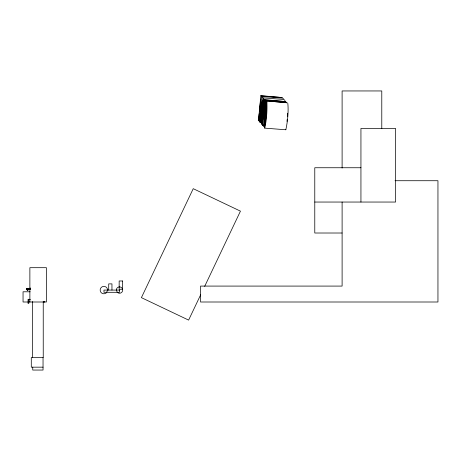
<?xml version="1.0" encoding="UTF-8"?>
<svg xmlns="http://www.w3.org/2000/svg" width="461" height="461" viewBox="0 0 461 461"><rect width="100%" height="100%" fill="white"/><g stroke="black" fill="none" stroke-linecap="round" stroke-linejoin="round"><path stroke-width="0.69" d="M264.107 125.473L262.505 125.15L264.574 99.685L264.862 99.991L264.101 114.599L265.634 100.826L287.013 102.768L265.634 100.826M258.454 120.765L260.845 95.646L259.566 121.963L259.779 114.455L259.174 113.804L258.454 120.765L259.86 120.874M287.664 113.222L287.428 116.431M261.623 96.487L262.885 97.853L283.976 99.484L282.708 98.112L261.623 96.487L261.375 99.495L261.906 100.066L260.079 122.522L261.692 122.856M260.286 122.753L262.113 100.291L262.643 100.867L262.885 97.853M262.701 125.363L264.487 103.42L263.807 118.926L265.427 104.44L263.853 126.608L265.922 101.143M286.99 121.416L287.18 119.382M200.65 294.81L188.618 320.101L141.406 297.639L193.24 188.682L240.452 211.144L204.667 286.373M29.665 288.419C28.34 288.419 30.247 290.078 29.285 288.413C29.354 289.156 29.354 289.715 30.184 288.004M27.856 289.635C27.591 288.206 28.438 290.24 27.216 290.194L26.83 288.661C28.086 288.471 28.063 289.347 26.83 288.978M44.216 301.759L43.962 301.719M28.813 288.419L28.853 288.868L28.559 288.949L28.813 288.419L28.559 288.632C28.91 290.292 28.98 287.935 29.665 288.736M29.809 289.203C28.761 290.632 27.902 287.457 28.398 288.678M29.008 289.18L28.559 289.185M29.101 289.324L28.703 289.71L28.398 288.995M27.695 289.733L27.216 290.194M284.616 99.835L285.002 100.999M287.814 103.299C288.649 111.476 287.652 121.502 285.826 129.766L264.735 128.141C264.36 119.399 264.931 110.012 266.89 101.61C267.271 110.358 266.694 119.739 264.735 128.141M28.023 288.309L27.89 288.84L28.075 288.465M27.043 288.747L27.551 288.776L27.043 289.07L27.043 288.747L27.343 290.009L27.764 289.254M27.948 288.989L28.398 289.854L27.948 288.672L28.236 289.9M28.519 288.822L28.853 288.868M27.199 289.56L27.764 289.571L27.343 290.009M28.236 289.583L28.109 288.621M27.205 289.018L27.533 289.272L27.043 289.07M30.184 288.321L29.792 288.644L30.207 289.007M30.196 288.142L30.184 288.851M30.196 288.465L30.184 289.168M360.94 167.746L314.777 167.746L314.777 233.012L342.108 233.012M395.037 180.724L437.95 180.724L437.95 302.001L200.547 302.001L200.547 286.085L342.108 286.085L342.108 202.045M314.777 202.045L395.578 202.045L395.578 128.429L360.94 128.429L360.94 202.045M30.161 291.79L23.05 291.79L23.05 302.001L46.417 302.001L46.417 267.691L29.873 267.691L29.873 302.001M30.074 299.31L28.058 299.31L28.058 303.436L28.807 303.436L28.807 299.523L30.155 299.523M43.311 301.753L44.93 301.753M43.04 367.169L31.285 367.169L31.285 357.586L43.236 357.586L43.236 301.494M260.845 95.646L282.19 97.548L261.105 95.923M264.574 99.685L285.953 101.616L264.862 99.991M258.246 120.54L259.652 120.644M260.079 122.522L261.485 122.632M262.505 125.15L263.911 125.259M30.207 289.324L29.815 288.949M43.432 301.644L44.527 302.036M285.693 129.385L285.826 129.766M27.199 289.243L27.343 289.692M26.83 288.661L27.216 289.877M381.783 128.688L381.783 90.95L342.108 90.95L342.108 168.046M111.96 290.078L111.96 283.884L108.715 283.884L108.715 290.078M43.04 357.586L43.04 370.05L32.743 370.05L32.743 367.169M32.535 301.494L32.535 357.586M29.608 288.246L29.608 288.563M28.398 289.537L28.398 289.854M28.357 288.551L28.357 288.868M28.288 288.713L28.288 289.03M263.94 100.59L262.81 117.716L261.537 124.677L261.312 120.661L261.917 110.669L262.908 101.057L263.692 98.153L263.94 100.59M261.646 118.719L261.779 121.756L263.093 111.942L263.456 101.08L262.534 106.497L261.646 118.719M264.845 122.182L264.977 125.219L266.291 115.406L266.654 104.538L265.732 109.96L264.845 122.182M260.69 99.236L259.952 111.504L259.468 110.98L260.69 99.236M107.586 290.309L106.335 292.862A3.711 3.711 0 0 1 100.711 292.015A3.711 3.711 0 0 1 102.521 286.621A3.711 3.711 0 0 1 107.517 289.341L107.586 290.309M119.526 286.903L118.702 287.013A3.175 3.175 0 0 0 116.351 290.078L117.284 292.32A3.175 3.175 0 0 0 122.459 291.294A3.175 3.175 0 0 0 119.526 286.903M122.591 280.98L119.163 280.98L119.163 289.26L122.591 289.26L122.591 280.98M119.526 290.078L103.979 290.078L103.979 292.303L119.526 292.303L119.526 290.078"/></g></svg>
